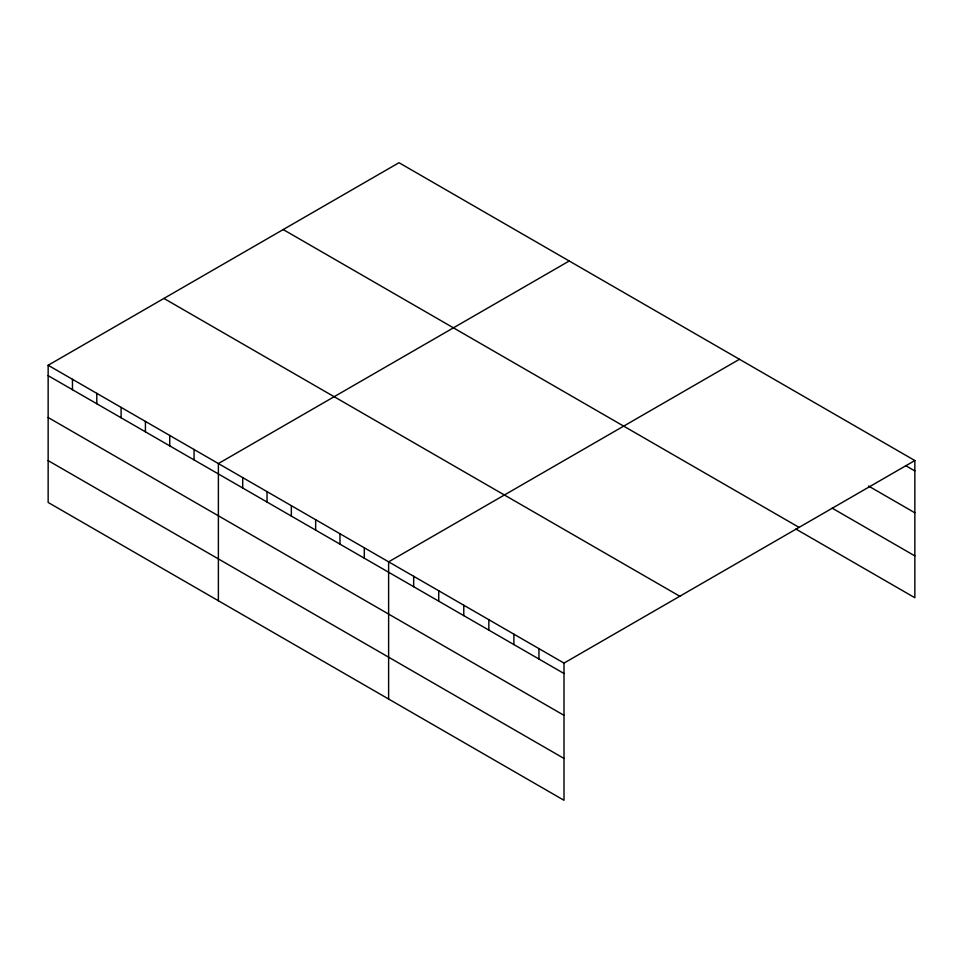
<?xml version="1.0" encoding="UTF-8"?>
<svg xmlns="http://www.w3.org/2000/svg" width="963" height="963" viewBox="0 0 963 963"><rect width="100%" height="100%" fill="white"/><g stroke="black" fill="none" stroke-linecap="round" stroke-linejoin="round"><path stroke-width="1.44" d="M48.15 365.266L564.005 663.098L564.005 800.289L48.15 502.457L48.15 365.266L398.995 162.711L914.85 460.543L914.85 597.734L795.835 529.012M569.217 260.997L218.384 463.552L218.384 600.743M739.452 359.283L388.619 561.838L388.619 699.018M564.005 663.098L914.85 460.543M906.075 465.875L914.85 470.943M868.494 486.014L914.85 512.785M832.164 508.151L914.85 555.892M283.206 229.555L799.073 527.387M163.927 298.434L679.794 596.253M48.15 375.666L564.005 673.498M48.15 417.509L564.005 715.34M48.15 460.615L564.005 758.447M538.955 648.641L538.955 659.029M513.893 634.172L513.893 644.572M488.843 619.703L488.843 630.103M463.781 605.233L463.781 615.634M438.731 590.776L438.731 601.165M413.669 576.307L413.669 586.708M364.303 547.803L364.303 558.191M339.975 533.755L339.975 544.155M315.659 519.719L315.659 530.119M291.344 505.671L291.344 516.072M267.028 491.636L267.028 502.036M242.7 477.6L242.7 487.988M194.069 449.516L194.069 459.917M169.741 435.469L169.741 445.869M145.425 421.433L145.425 431.833M121.109 407.397L121.109 417.786M96.794 393.349L96.794 403.75M72.466 379.314L72.466 389.714"/></g></svg>
